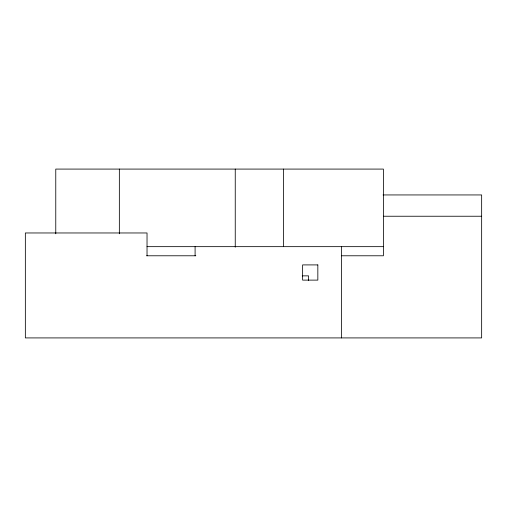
<?xml version="1.0" encoding="UTF-8"?>
<svg xmlns="http://www.w3.org/2000/svg" width="507" height="507" viewBox="0 0 507 507"><rect width="100%" height="100%" fill="white"/><g stroke="black" fill="none" stroke-linecap="round" stroke-linejoin="round"><path stroke-width="0.76" d="M383.038 194.942L481.65 194.942L481.65 337.916L25.35 337.916L25.35 232.967L147.03 232.967L147.03 255.782M383.393 216.236L481.65 216.236M147.03 246.656L383.514 246.656M146.605 255.782L195.829 255.782M341.566 255.782L383.393 255.782L383.393 169.085L55.77 169.085L55.77 233.778M302.248 275.859L308.56 275.859L308.56 280.574M341.566 246.656L341.566 337.916M283.616 169.085L283.616 246.656M235.248 169.085L235.248 247.188M195.094 246.656L195.094 255.782M119.348 169.085L119.348 233.778M317.838 264.908L302.628 264.908L302.628 280.118L317.838 280.118L317.838 264.908"/></g></svg>
